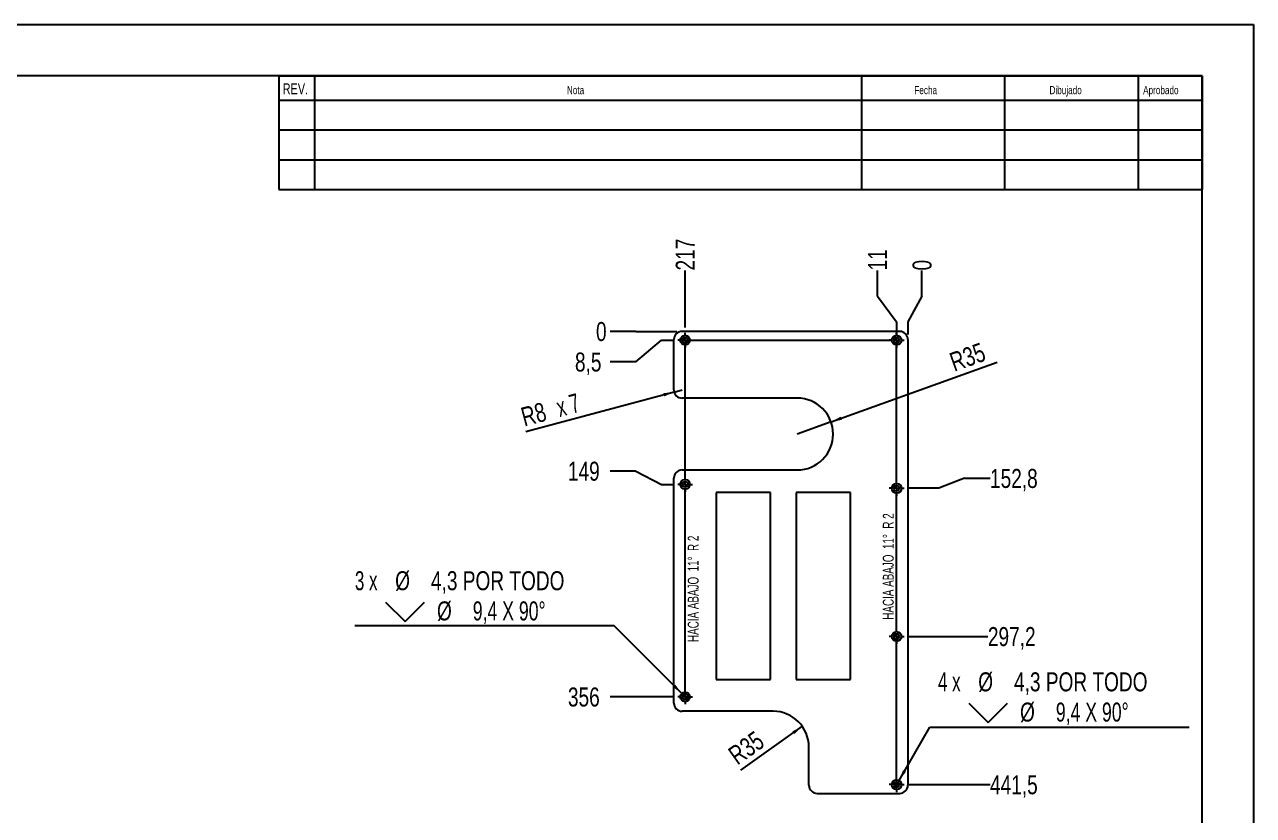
# Model space of a CAD drawing. Extents: x 0 to 1188, y 0 to 733.
# Drawn here: x 180.5 to 420, y 142.9 to 297 of the extents above; entities that cross this region are included whole.
import ezdxf

# ---------------------------------------------------------------- set-up
doc = ezdxf.new("R2010")
doc.units = 0
doc.linetypes.add('SLD-CONTINUA', pattern=[0])
doc.layers.get('0').update_dxf_attribs({"linetype": 'CONTINUOUS'})
doc.layers.add('FORMATO', color=7, linetype='SLD-CONTINUA')
doc.styles.add('SLDTEXTSTYLE1', font='TXT', dxfattribs={"width": 0.75})
doc.styles.add('SLDTEXTSTYLE2', font='TXT', dxfattribs={"width": 0.666667})
doc.styles.add('SLDTEXTSTYLE3', font='TXT', dxfattribs={"width": 0.694444})
doc.styles.add('SLDTEXTSTYLE4', font='TXT', dxfattribs={"width": 0.678571})
doc.dimstyles.new('SLDDIMSTYLE0', dxfattribs={"dimtxt": 3.704167, "dimasz": 2.116667, "dimexe": 0, "dimexo": 0.0625, "dimgap": 0.926042, "dimtad": 0, "dimtih": 1, "dimtoh": 1, "dimdec": 0, "dimlfac": 5, "dimrnd": 1e-09, "dimdsep": 46, "dimtxsty": 'SLDTEXTSTYLE1', "dimblk1": 'NONE', "dimblk2": 'NONE', "dimsah": 1, "dimcen": 0.09, "dimadec": 0, "dimazin": 0, "dimtfac": 1, "dimtdec": 0, "dimtofl": 0, "dimtmove": 0, "dimatfit": 3, "dimldrblk": 'NONE', "dimfxl": 1, "dimtolj": 1, "dimtzin": 12, "dimarcsym": 0})
doc.dimstyles.new('SLDDIMSTYLE1', dxfattribs={"dimtxt": 3.704167, "dimasz": 2.116667, "dimexe": 0, "dimexo": 0.0625, "dimgap": 0.926042, "dimtad": 0, "dimtih": 1, "dimtoh": 1, "dimdec": 1, "dimlfac": 5, "dimrnd": 1e-09, "dimzin": 12, "dimdsep": 46, "dimtxsty": 'SLDTEXTSTYLE1', "dimblk1": 'NONE', "dimblk2": 'NONE', "dimsah": 1, "dimcen": 0.09, "dimadec": 0, "dimazin": 0, "dimtfac": 1, "dimtdec": 1, "dimtofl": 0, "dimtmove": 0, "dimatfit": 3, "dimldrblk": 'NONE', "dimfxl": 1, "dimtolj": 1, "dimtzin": 12, "dimarcsym": 0})
doc.dimstyles.new('SLDDIMSTYLE2', dxfattribs={"dimtxt": 3.704167, "dimasz": 2.116667, "dimexe": 0, "dimexo": 0.0625, "dimgap": 0.926042, "dimtad": 0, "dimtih": 1, "dimtoh": 1, "dimdec": 1, "dimlfac": 5, "dimrnd": 1e-09, "dimzin": 12, "dimdsep": 46, "dimtxsty": 'SLDTEXTSTYLE1', "dimblk1": 'NONE', "dimsah": 1, "dimcen": 0, "dimadec": 0, "dimazin": 0, "dimtfac": 1, "dimtdec": 1, "dimtmove": 0, "dimatfit": 3, "dimldrblk": 'NONE', "dimfxl": 1, "dimtolj": 1, "dimtzin": 12, "dimarcsym": 0})
doc.dimstyles.new('SLDDIMSTYLE3', dxfattribs={"dimtxt": 3.704167, "dimasz": 2.116667, "dimexe": 0, "dimexo": 0.0625, "dimgap": 0.926042, "dimtad": 1, "dimdec": 1, "dimlfac": 5, "dimrnd": 1e-09, "dimzin": 12, "dimdsep": 46, "dimtxsty": 'SLDTEXTSTYLE1', "dimsah": 1, "dimcen": 0, "dimadec": 0, "dimazin": 0, "dimtfac": 1, "dimtdec": 1, "dimtofl": 0, "dimtmove": 0, "dimatfit": 3, "dimfxl": 1, "dimtolj": 1, "dimtzin": 12, "dimarcsym": 0})
doc.dimstyles.new('SLDDIMSTYLE4', dxfattribs={"dimtxt": 3.704167, "dimasz": 2.116667, "dimexe": 0, "dimexo": 0.0625, "dimgap": 0.926042, "dimtad": 1, "dimdec": 1, "dimlfac": 5, "dimrnd": 1e-09, "dimzin": 12, "dimdsep": 46, "dimtxsty": 'SLDTEXTSTYLE1', "dimsah": 1, "dimcen": 0, "dimadec": 0, "dimazin": 0, "dimtfac": 1, "dimtdec": 1, "dimtofl": 0, "dimtmove": 1, "dimatfit": 3, "dimfxl": 1, "dimtolj": 1, "dimtzin": 12, "dimarcsym": 0})
doc.dimstyles.new('SLDDIMSTYLE5', dxfattribs={"dimtxt": 3.704167, "dimasz": 2.116667, "dimexe": 0, "dimexo": 0.0625, "dimgap": 0.926042, "dimtad": 1, "dimdec": 1, "dimlfac": 5, "dimrnd": 1e-09, "dimzin": 12, "dimdsep": 46, "dimtxsty": 'SLDTEXTSTYLE1', "dimsah": 1, "dimcen": 0, "dimadec": 0, "dimazin": 0, "dimtfac": 1, "dimtdec": 1, "dimtofl": 0, "dimtmove": 0, "dimatfit": 3, "dimfxl": 1, "dimtolj": 1, "dimtzin": 12, "dimarcsym": 0})

# ---------------------------------------------------------------- blocks, each defined once
blk = doc.blocks.new('_D_15')
at = {"layer": 'FORMATO', "transparency": 16777216}
for p, q in [((355.4, 244.09), (355.4, 249.09)), ((355.4, 244.09), (352.67, 239.09)), ((352.67, 239.09), (352.67, 236.62))]:
    blk.add_line(p, q, dxfattribs=at)
at = {"layer": 'FORMATO', "transparency": 16777216, "insert": (353.57, 249.09), "char_height": 3.7, "attachment_point": 1, "rotation": 90, "style": 'SLDTEXTSTYLE1'}
blk.add_mtext('0', dxfattribs=at)
blk = doc.blocks.new('_NONE')
blk = doc.blocks.new('_D_16')
at = {"layer": 'FORMATO', "color": 7, "transparency": 16777216}
for p, q in [((346.73, 244.09), (346.73, 249.09)), ((346.73, 244.09), (350.47, 239.09)), ((350.47, 239.09), (350.47, 236.52))]:
    blk.add_line(p, q, dxfattribs=at)
at = {"layer": 'FORMATO', "color": 7, "transparency": 16777216, "insert": (344.89, 249.09), "char_height": 3.704, "attachment_point": 1, "rotation": 90, "style": 'SLDTEXTSTYLE1'}
blk.add_mtext('11', dxfattribs=at)
blk = doc.blocks.new('_D_17')
at = {"layer": 'FORMATO', "color": 7, "transparency": 16777216}
blk.add_line((309.26, 237.96), (309.26, 249.09), dxfattribs=at)
at = {"layer": 'FORMATO', "color": 7, "transparency": 16777216, "insert": (307.43, 249.09), "char_height": 3.704, "attachment_point": 1, "rotation": 90, "style": 'SLDTEXTSTYLE1'}
blk.add_mtext('217', dxfattribs=at)
blk = doc.blocks.new('_D_18')
at = {"layer": 'FORMATO', "transparency": 16777216}
for p, q in [((299.63, 237.22), (294.63, 237.22)), ((299.63, 237.22), (304.63, 237.22)), ((304.63, 237.22), (307.66, 237.22))]:
    blk.add_line(p, q, dxfattribs=at)
at = {"layer": 'FORMATO', "transparency": 16777216, "insert": (291.89, 239.05), "char_height": 3.7, "attachment_point": 1, "style": 'SLDTEXTSTYLE1'}
blk.add_mtext('0', dxfattribs=at)
blk = doc.blocks.new('_D_19')
at = {"layer": 'FORMATO', "color": 7, "transparency": 16777216}
for p, q in [((299.63, 231.28), (304.63, 235.52)), ((304.63, 235.52), (306.82, 235.52)), ((299.63, 231.28), (294.63, 231.28))]:
    blk.add_line(p, q, dxfattribs=at)
at = {"layer": 'FORMATO', "color": 7, "transparency": 16777216, "insert": (287.79, 233.11), "char_height": 3.704, "attachment_point": 1, "style": 'SLDTEXTSTYLE1'}
blk.add_mtext('8,5', dxfattribs=at)
blk = doc.blocks.new('_D_20')
at = {"layer": 'FORMATO', "color": 7, "transparency": 16777216}
for p, q in [((299.63, 210.01), (294.63, 210.01)), ((299.63, 210.01), (304.63, 207.42)), ((304.63, 207.42), (306.82, 207.42))]:
    blk.add_line(p, q, dxfattribs=at)
at = {"layer": 'FORMATO', "color": 7, "transparency": 16777216, "insert": (286.42, 211.84), "char_height": 3.704, "attachment_point": 1, "style": 'SLDTEXTSTYLE1'}
blk.add_mtext('149', dxfattribs=at)
blk = doc.blocks.new('_D_21')
at = {"layer": 'FORMATO', "color": 7, "transparency": 16777216}
for p, q in [((363.67, 208.6), (358.67, 206.66)), ((363.67, 208.6), (368.67, 208.6)), ((358.67, 206.66), (352.91, 206.66))]:
    blk.add_line(p, q, dxfattribs=at)
at = {"layer": 'FORMATO', "color": 7, "transparency": 16777216, "insert": (368.67, 210.43), "char_height": 3.704, "attachment_point": 1, "style": 'SLDTEXTSTYLE1'}
blk.add_mtext('152,8', dxfattribs=at)
blk = doc.blocks.new('_D_22')
at = {"layer": 'FORMATO', "color": 7, "transparency": 16777216}
blk.add_line((352.91, 177.79), (368.26, 177.79), dxfattribs=at)
at = {"layer": 'FORMATO', "color": 7, "transparency": 16777216, "insert": (368.26, 179.62), "char_height": 3.704, "attachment_point": 1, "style": 'SLDTEXTSTYLE1'}
blk.add_mtext('297,2', dxfattribs=at)
blk = doc.blocks.new('_D_23')
at = {"layer": 'FORMATO', "color": 7, "transparency": 16777216}
blk.add_line((306.82, 166.02), (294.63, 166.02), dxfattribs=at)
at = {"layer": 'FORMATO', "color": 7, "transparency": 16777216, "insert": (286.42, 167.85), "char_height": 3.704, "attachment_point": 1, "style": 'SLDTEXTSTYLE1'}
blk.add_mtext('356', dxfattribs=at)
blk = doc.blocks.new('_D_24')
at = {"layer": 'FORMATO', "color": 7, "transparency": 16777216}
blk.add_line((352.91, 148.92), (368.67, 148.92), dxfattribs=at)
at = {"layer": 'FORMATO', "color": 7, "transparency": 16777216, "insert": (368.67, 150.75), "char_height": 3.704, "attachment_point": 1, "style": 'SLDTEXTSTYLE1'}
blk.add_mtext('441,5', dxfattribs=at)
blk = doc.blocks.new('SW_SYMBOL_HOLE_SINK')
at = {"layer": 'FORMATO', "color": 0}
for p, q in [((0, 875), (800, 75)), ((800, 75), (1600, 875))]:
    blk.add_line(p, q, dxfattribs=at)
blk = doc.blocks.new('_D_25')
at = {"layer": 'FORMATO', "transparency": 16777216}
for p, q in [((295.45, 179.84), (244.91, 179.84)), ((308.6, 166.69), (295.45, 179.84)), ((309.93, 165.36), (308.6, 166.69))]:
    blk.add_line(p, q, dxfattribs=at)
blk.add_solid([(308.6, 166.69), (307.33, 168.41), (306.87, 167.95)], dxfattribs=at)
at = {"layer": 'FORMATO', "transparency": 16777216, "xscale": 0.004731494140625, "yscale": 0.004731494140625, "zscale": 0.004731494140625}
blk.add_blockref('SW_SYMBOL_HOLE_SINK', (250.89, 180.35), dxfattribs=at)
at = {"layer": 'FORMATO', "transparency": 16777216, "attachment_point": 1}
for s, insert, char_height, style in [('3 x', (244.91, 190.5), 3.704, 'SLDTEXTSTYLE2'), ('%%c', (252.75, 190.5), 3.704, 'SLDTEXTSTYLE1'), ('4,3 POR TODO', (259.73, 190.5), 3.7042, 'SLDTEXTSTYLE1'), ('%%c', (260.9, 184.62), 3.704, 'SLDTEXTSTYLE1'), ('9,4 X 90°', (267.88, 184.62), 3.704, 'SLDTEXTSTYLE3')]:
    blk.add_mtext(s, dxfattribs=dict(at, insert=insert, char_height=char_height, style=style))
blk = doc.blocks.new('_D_26')
at = {"layer": 'FORMATO', "transparency": 16777216}
for p, q in [((350.94, 149.74), (356.94, 160.14)), ((356.94, 160.14), (407.48, 160.14)), ((350, 148.11), (350.94, 149.74))]:
    blk.add_line(p, q, dxfattribs=at)
blk.add_solid([(350.94, 149.74), (352.28, 151.41), (351.72, 151.73)], dxfattribs=at)
at = {"layer": 'FORMATO', "transparency": 16777216, "xscale": 0.004731494140625, "yscale": 0.004731494140625, "zscale": 0.004731494140625}
blk.add_blockref('SW_SYMBOL_HOLE_SINK', (364.52, 160.65), dxfattribs=at)
at = {"layer": 'FORMATO', "transparency": 16777216, "attachment_point": 1}
for s, insert, char_height, style in [('4 x', (358.53, 170.8), 3.704, 'SLDTEXTSTYLE2'), ('%%c', (366.37, 170.8), 3.704, 'SLDTEXTSTYLE1'), ('4,3 POR TODO', (373.35, 170.8), 3.7042, 'SLDTEXTSTYLE1'), ('%%c', (374.52, 164.91), 3.704, 'SLDTEXTSTYLE1'), ('9,4 X 90°', (381.5, 164.91), 3.704, 'SLDTEXTSTYLE3')]:
    blk.add_mtext(s, dxfattribs=dict(at, insert=insert, char_height=char_height, style=style))
blk = doc.blocks.new('_D_27')
at = {"layer": 'FORMATO', "color": 7, "transparency": 16777216}
for q in [(278.19, 217.66), (308.66, 225.82)]:
    blk.add_line((307.12, 225.41), q, dxfattribs=at)
blk.add_solid([(307.12, 225.41), (304.99, 225.18), (305.16, 224.55)], dxfattribs=at)
at = {"layer": 'FORMATO', "color": 7, "transparency": 16777216, "char_height": 3.704, "attachment_point": 1, "rotation": 15}
for s, insert, style in [('x 7', (283.84, 224.09), 'SLDTEXTSTYLE2'), ('R8', (276.96, 222.25), 'SLDTEXTSTYLE1')]:
    blk.add_mtext(s, dxfattribs=dict(at, insert=insert, style=style))
blk = doc.blocks.new('_D_28')
at = {"layer": 'FORMATO', "color": 7, "transparency": 16777216}
blk.add_line((332.09, 160.28), (320.08, 151.74), dxfattribs=at)
blk.add_solid([(332.09, 160.28), (330.18, 159.32), (330.55, 158.79)], dxfattribs=at)
at = {"layer": 'FORMATO', "color": 7, "transparency": 16777216, "insert": (317.31, 155.63), "char_height": 3.704, "attachment_point": 1, "rotation": 35.4011, "style": 'SLDTEXTSTYLE1'}
blk.add_mtext('R35', dxfattribs=at)
blk = doc.blocks.new('_D_29')
at = {"layer": 'FORMATO', "color": 7, "transparency": 16777216}
for q in [(370.04, 231.21), (331.1, 217.22)]:
    blk.add_line((337.69, 219.59), q, dxfattribs=at)
blk.add_solid([(337.69, 219.59), (339.79, 220), (339.57, 220.61)], dxfattribs=at)
at = {"layer": 'FORMATO', "color": 7, "transparency": 16777216, "insert": (360.45, 232.83), "char_height": 3.704, "attachment_point": 1, "rotation": 19.7557, "style": 'SLDTEXTSTYLE1'}
blk.add_mtext('R35', dxfattribs=at)
blk = doc.blocks.new('SW_CENTERMARKSYMBOL_0')
at = {"layer": 'FORMATO', "color": 0}
for p, q in [((-1, 0), (-1.44, 0)), ((0, 0), (-0.5, 0)), ((0, 1), (0, 1.44)), ((0, 0), (0, 0.5)), ((0, 0), (0, -0.5)), ((0, 0), (0.5, 0)), ((1, 0), (1.44, 0)), ((0, -1), (0, -1.44))]:
    blk.add_line(p, q, dxfattribs=at)
blk = doc.blocks.new('SW_CENTERMARKSYMBOL_1')
at = {"layer": 'FORMATO', "color": 0}
for p, q in [((-1, 0), (-1.44, 0)), ((0, 0), (-0.5, 0)), ((0, 1), (0, 1.44)), ((0, 0), (0, 0.5)), ((0, 0), (0, -0.5)), ((0, 0), (0.5, 0)), ((1, 0), (1.44, 0)), ((0, -1), (0, -1.44))]:
    blk.add_line(p, q, dxfattribs=at)
blk = doc.blocks.new('SW_CENTERMARKSYMBOL_2')
at = {"layer": 'FORMATO', "color": 0}
for p, q in [((-1, 0), (-1.44, 0)), ((0, 0), (-0.5, 0)), ((0, 1), (0, 1.44)), ((0, 0), (0, 0.5)), ((0, 0), (0, -0.5)), ((0, 0), (0.5, 0)), ((1, 0), (1.44, 0)), ((0, -1), (0, -1.44))]:
    blk.add_line(p, q, dxfattribs=at)
blk = doc.blocks.new('SW_CENTERMARKSYMBOL_3')
at = {"layer": 'FORMATO', "color": 0}
for p, q in [((-1, 0), (-1.44, 0)), ((0, 0), (-0.5, 0)), ((0, 1), (0, 1.44)), ((0, 0), (0, 0.5)), ((0, 0), (0, -0.5)), ((0, 0), (0.5, 0)), ((1, 0), (1.44, 0)), ((0, -1), (0, -1.44))]:
    blk.add_line(p, q, dxfattribs=at)
blk = doc.blocks.new('SW_CENTERMARKSYMBOL_4')
at = {"layer": 'FORMATO', "color": 0}
for p, q in [((-1, 0), (-1.44, 0)), ((0, 0), (-0.5, 0)), ((0, 1), (0, 1.44)), ((0, 0), (0, 0.5)), ((0, 0), (0, -0.5)), ((0, 0), (0.5, 0)), ((1, 0), (1.44, 0)), ((0, -1), (0, -1.44))]:
    blk.add_line(p, q, dxfattribs=at)
blk = doc.blocks.new('SW_CENTERMARKSYMBOL_5')
at = {"layer": 'FORMATO', "color": 0}
for p, q in [((-1, 0), (-1.44, 0)), ((0, 0), (-0.5, 0)), ((0, 1), (0, 1.44)), ((0, 0), (0, 0.5)), ((0, 0), (0, -0.5)), ((0, 0), (0.5, 0)), ((1, 0), (1.44, 0)), ((0, -1), (0, -1.44))]:
    blk.add_line(p, q, dxfattribs=at)
blk = doc.blocks.new('SW_CENTERMARKSYMBOL_6')
at = {"layer": 'FORMATO', "color": 0}
for p, q in [((-1, 0), (-1.44, 0)), ((0, 0), (-0.5, 0)), ((0, 1), (0, 1.44)), ((0, 0), (0, 0.5)), ((0, 0), (0, -0.5)), ((0, 0), (0.5, 0)), ((1, 0), (1.44, 0)), ((0, -1), (0, -1.44))]:
    blk.add_line(p, q, dxfattribs=at)
blk = doc.blocks.new('SW_CENTERMARKSYMBOL_7')
at = {"layer": 'FORMATO', "color": 0}
for p, q in [((-42.21, 0), (-42.25, 0)), ((-41.21, 0), (-41.71, 0)), ((-41.21, 1), (-41.21, 1.04)), ((-41.21, 0), (-41.21, 0.5)), ((-41.21, 0), (-41.21, -0.5)), ((-41.21, 0), (-40.71, 0)), ((-40.21, 0), (-1, 0)), ((0, 0), (-0.5, 0)), ((0, 1), (0, 1.44)), ((0, 0), (0, 0.5)), ((0, 0), (0, -0.5)), ((0, 0), (0.5, 0)), ((1, 0), (1.44, 0)), ((-41.21, -27.1), (-41.21, -1)), ((0, -27.87), (0, -1)), ((-42.21, -28.1), (-42.25, -28.1)), ((-41.21, -28.1), (-41.71, -28.1)), ((-41.21, -28.1), (-41.21, -27.6)), ((-41.21, -28.1), (-41.21, -28.6)), ((-41.21, -28.1), (-40.71, -28.1)), ((-40.21, -28.1), (-40.17, -28.1)), ((0, -28.87), (0, -28.37)), ((-41.21, -68.5), (-41.21, -29.1)), ((-1, -28.87), (-1.44, -28.87)), ((0, -28.87), (-0.5, -28.87)), ((0, -28.87), (0, -29.37)), ((0, -28.87), (0.5, -28.87)), ((0, -56.73), (0, -29.87)), ((1, -28.87), (1.44, -28.87)), ((0, -57.73), (0, -57.23)), ((-1, -57.73), (-1.44, -57.73)), ((0, -57.73), (-0.5, -57.73)), ((0, -57.73), (0, -58.23)), ((0, -57.73), (0.5, -57.73)), ((0, -85.6), (0, -58.73)), ((1, -57.73), (1.44, -57.73)), ((-41.21, -69.5), (-41.21, -69)), ((-42.21, -69.5), (-42.25, -69.5)), ((-41.21, -69.5), (-41.71, -69.5)), ((-41.21, -69.5), (-41.21, -70)), ((-41.21, -69.5), (-40.71, -69.5)), ((-41.21, -70.5), (-41.21, -70.54)), ((-40.21, -69.5), (-40.17, -69.5)), ((0, -86.6), (0, -86.1)), ((-1, -86.6), (-1.44, -86.6)), ((0, -86.6), (-0.5, -86.6)), ((0, -86.6), (0, -87.1)), ((0, -86.6), (0.5, -86.6)), ((0, -87.6), (0, -88.04)), ((1, -86.6), (1.44, -86.6))]:
    blk.add_line(p, q, dxfattribs=at)

msp = doc.modelspace()

# ---------------------------------------------------------------- linework, layer by layer
at = {"color": 7, "linetype": 'SLD-CONTINUA'}
for p, q in [((0, 297), (420, 297)), ((420, 297), (420, 0)), ((410, 287), (20, 287)), ((410, 10), (410, 287)), ((351.070019, 237.222713), (308.663404, 237.222713)), ((307.063404, 225.822713), (307.063404, 235.622713)), ((352.670019, 235.622713), (352.670019, 148.822713)), ((331.101565, 224.222713), (308.663404, 224.222713)), ((307.063404, 164.822713), (307.063404, 208.622713)), ((308.663404, 210.222713), (331.101565, 210.222713)), ((325.901565, 205.822713), (315.301565, 205.822713)), ((315.301565, 205.822713), (315.301565, 169.422713)), ((325.901565, 169.422713), (325.901565, 205.822713)), ((341.501565, 205.822713), (330.901565, 205.822713)), ((330.901565, 205.822713), (330.901565, 169.422713)), ((341.501565, 169.422713), (341.501565, 205.822713)), ((315.301565, 169.422713), (325.901565, 169.422713)), ((330.901565, 169.422713), (341.501565, 169.422713)), ((326.384506, 163.222713), (308.663404, 163.222713)), ((333.384506, 148.822713), (333.384506, 156.222713)), ((334.984506, 147.222713), (351.070019, 147.222713))]:
    msp.add_line(p, q, dxfattribs=at)
for centre, radius in [((309.263404, 235.522713), 0.94), ((309.263404, 235.522713), 0.54), ((350.470019, 235.522713), 0.94), ((350.470019, 235.522713), 0.54), ((309.263404, 207.422713), 0.94), ((309.263404, 207.422713), 0.54), ((350.470019, 206.656046), 0.94), ((350.470019, 206.656046), 0.54), ((350.470019, 177.789379), 0.94), ((350.470019, 177.789379), 0.54), ((309.263404, 166.022713), 0.94), ((309.263404, 166.022713), 0.54), ((350.470019, 148.922713), 0.94), ((350.470019, 148.922713), 0.54)]:
    msp.add_circle(centre, radius, dxfattribs=at)
for centre, radius, start, end in [((308.663404, 235.622713), 1.6, 90, 180), ((351.070019, 235.622713), 1.6, 0, 90), ((308.663404, 225.822713), 1.6, 180, 270), ((331.101565, 217.222713), 7, 270, 90), ((308.663404, 208.622713), 1.6, 90, 180), ((308.663404, 164.822713), 1.6, 180, 270), ((326.384506, 156.222713), 7, 0, 90), ((334.984506, 148.822713), 1.6, 180, 270), ((351.070019, 148.822713), 1.6, 270, 0)]:
    msp.add_arc(centre, radius, start, end, dxfattribs=at)
at = {"layer": 'FORMATO'}
for p, q in [((230.091467, 287), (410, 287)), ((230.091467, 287), (230.091467, 264.865585)), ((237.033566, 287), (237.033566, 264.865585)), ((343.657051, 287), (343.657051, 264.865585)), ((371.462238, 287), (371.462238, 264.865585)), ((397.512743, 287), (397.512743, 264.865585)), ((410, 287), (410, 264.865585)), ((230.091467, 282.265585), (410, 282.265585)), ((230.091467, 276.465585), (410, 276.465585)), ((230.091467, 270.665585), (410, 270.665585)), ((230.091467, 264.865585), (410, 264.865585))]:
    msp.add_line(p, q, dxfattribs=at)

# ---------------------------------------------------------------- block references
at = {"layer": 'FORMATO', "color": 7}
for name, p in [('SW_CENTERMARKSYMBOL_2', (309.263404, 235.522713)), ('SW_CENTERMARKSYMBOL_7', (350.470019, 235.522713)), ('SW_CENTERMARKSYMBOL_3', (350.470019, 235.522713)), ('SW_CENTERMARKSYMBOL_0', (309.263404, 207.422713)), ('SW_CENTERMARKSYMBOL_4', (350.470019, 206.656046)), ('SW_CENTERMARKSYMBOL_5', (350.470019, 177.789379)), ('SW_CENTERMARKSYMBOL_1', (309.263404, 166.022713)), ('SW_CENTERMARKSYMBOL_6', (350.470019, 148.922713))]:
    msp.add_blockref(name, p, dxfattribs=at)

# ---------------------------------------------------------------- texts
at = {"color": 7, "linetype": 'Continuous', "char_height": 2.11666667, "attachment_point": 2, "rotation": 90, "style": 'SLDTEXTSTYLE4'}
for insert in [(347.78315, 191.415734), (309.778546, 187.069685)]:
    msp.add_mtext('HACIA ABAJO  11°  R 2', dxfattribs=dict(at, insert=insert))
at = {"layer": 'FORMATO', "attachment_point": 1, "style": 'SLDTEXTSTYLE1'}
for s, insert, char_height in [('REV.', (230.835696, 285.55214), 2.1166667), ('Nota', (286.224384, 285.025819), 1.5875), ('Fecha', (353.926406, 285.025819), 1.5875), ('Dibujado', (380.260847, 285.025819), 1.5875), ('Aprobado', (398.510071, 285.025819), 1.5875)]:
    msp.add_mtext(s, dxfattribs=dict(at, insert=insert, char_height=char_height))

# ---------------------------------------------------------------- dimensions: what is measured, and where the dimension line sits
at = {"layer": 'FORMATO', "color": 7}
for feature_location, offset, dtype, origin, picture, middle in [((309.263404, 236.962713), (0, 12.127405), 1, (352.670019, 235.622713), '_D_17', (309.263404, 253.195569)), ((350.470019, 235.522713), (-3.744364, 13.567405), 1, (352.670019, 235.622713), '_D_16', (346.725655, 251.827085)), ((307.823404, 207.422713), (-13.197292, 2.588849), 0, (308.663404, 237.222713), '_D_20', (290.520661, 210.011561)), ((307.823404, 166.022713), (-13.197292, 0), 0, (308.663404, 237.222713), '_D_23', (290.520661, 166.022713)), ((307.823404, 235.522713), (-13.197292, -4.244364), 0, (308.663404, 237.222713), '_D_19', (291.206618, 231.278348)), ((351.910019, 206.656046), (16.76, 1.94235), 0, (308.663404, 237.222713), '_D_21', (374.826482, 208.598396)), ((351.910019, 177.789379), (16.348074, 0), 0, (308.663404, 237.222713), '_D_22', (374.414555, 177.789379)), ((351.910019, 148.922713), (16.76, 0), 0, (308.663404, 237.222713), '_D_24', (374.826482, 148.922713))]:
    dim = msp.add_ordinate_dim(feature_location=feature_location, offset=offset, dtype=dtype, origin=origin, dimstyle='SLDDIMSTYLE1', dxfattribs=at)
    dim.commit()
    dim.dimension.update_dxf_attribs({"geometry": picture, "text_midpoint": middle})
at = {"layer": 'FORMATO'}
for feature_location, offset, dtype, origin, picture, middle in [((352.6700193159, 235.622712586), (2.7273793723, 13.4674048658), 1, (352.6700193159, 235.622712586), '_D_15', (355.3973986882, 250.4586012132)), ((308.6634040216, 237.222712586), (-14.0372916374, 0), 0, (308.6634040216, 237.222712586), '_D_18', (293.2576286229, 237.222712586))]:
    dim = msp.add_ordinate_dim(feature_location=feature_location, offset=offset, dtype=dtype, origin=origin, dimstyle='SLDDIMSTYLE0', dxfattribs=at)
    dim.commit()
    dim.dimension.update_dxf_attribs({"geometry": picture, "text_midpoint": middle})
at = {"layer": 'FORMATO', "color": 7}
for center, mpoint, dimstyle, picture, middle in [((331.101565, 217.222713), (337.689562, 219.588784), 'SLDDIMSTYLE5', '_D_29', (366.161204, 229.814349)), ((326.384506, 156.222713), (332.090319, 160.277795), 'SLDDIMSTYLE4', '_D_28', (323.531609, 154.195181))]:
    dim = msp.add_radius_dim(center=center, mpoint=mpoint, dimstyle=dimstyle, dxfattribs=at)
    dim.commit()
    dim.dimension.update_dxf_attribs({"geometry": picture, "text_midpoint": middle, "dimtype": 164})
dim = msp.add_radius_dim(center=(308.663404, 225.822713), mpoint=(307.117923, 225.408602), text='<> x 7', dimstyle='SLDDIMSTYLE3', dxfattribs=at)
dim.commit()
dim.dimension.update_dxf_attribs({"geometry": '_D_27', "text_midpoint": (284.579723, 219.369517), "dimtype": 164})
at = {"layer": 'FORMATO'}
for p1, p2, text, picture, middle in [((309.928084, 165.358032), (308.598724, 166.687393), '3 x <> POR TODO\\P{\\fGDT;w}%%c 9.4 X 90°\\P', '_D_25', (269.382874, 185.725969)), ((350.000019, 148.108649), (350.940019, 149.736776), '4 x <> POR TODO\\P{\\fGDT;w}%%c 9.4 X 90°\\P', '_D_26', (383.007491, 166.022713))]:
    dim = msp.add_diameter_dim_2p(p1=p1, p2=p2, text=text, dimstyle='SLDDIMSTYLE2', dxfattribs=at)
    dim.commit()
    dim.dimension.update_dxf_attribs({"geometry": picture, "text_midpoint": middle, "dimtype": 163})

doc.saveas('drawing.dxf')
